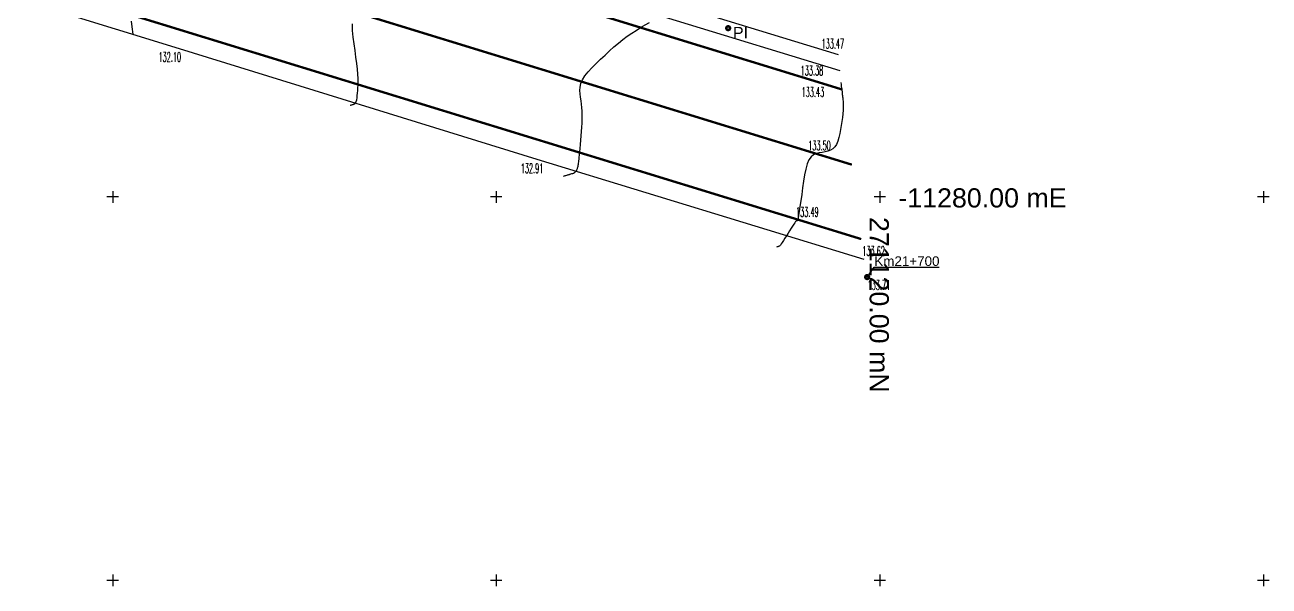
# Model space of a CAD drawing. Header units: metres. Extents: x -11440 to -11260, y 271097 to 271240.
# Drawn here: x -11324.6 to -11259.7, y 271099.7 to 271129 of the extents above; entities that cross this region are included whole.
import ezdxf
from ezdxf.enums import TextEntityAlignment as Align

# ---------------------------------------------------------------- set-up
doc = ezdxf.new("R2010")
doc.units = ezdxf.units.M
doc.header["$LTSCALE"] = 0.04
doc.linetypes.add('HIDDEN', pattern=[9.525, 6.35, -3.175])
for name, color, linetype in [('A-cotas', 223, 'Continuous'), ('CV', 40, 'Continuous'), ('CVD', 9, 'Continuous'), ('I-poste_ilumi', 4, 'Continuous'), ('leg-txtcinza', 250, 'Continuous'), ('P-Diversos', 67, 'Continuous'), ('P-Estrada', 251, 'Continuous'), ('P-Passadiço', 1, 'Continuous'), ('P-Texto', 148, 'Continuous'), ('pla-rede_geodesica', 4, 'Continuous'), ('T-SinHorizontal', 254, 'Continuous')]:
    doc.layers.add(name, color=color, linetype=linetype)
doc.styles.add('ARIAL', font='arial.ttf')
doc.styles.add('COTAS', font='romans.shx', dxfattribs={"width": 0.6, "height": 0.6})

msp = doc.modelspace()

# ---------------------------------------------------------------- linework, layer by layer
at = {"layer": 'CV', "linetype": 'Continuous'}
for points in [[(-11318.93, 271128.481, 132), (-11318.984, 271128.88, 132), (-11319.022, 271129.161, 132)], [(-11296.498, 271121.083, 133), (-11296.447, 271121.098, 133), (-11296.412, 271121.109, 133), (-11296.368, 271121.122, 133), (-11296.323, 271121.135, 133), (-11296.28, 271121.148, 133), (-11296.244, 271121.159, 133), (-11296.244, 271121.159, 133), (-11296.218, 271121.166, 133), (-11296.2, 271121.172, 133), (-11296.185, 271121.176, 133), (-11296.167, 271121.181, 133), (-11296.142, 271121.189, 133), (-11296.142, 271121.189, 133), (-11296.106, 271121.2, 133), (-11296.062, 271121.214, 133), (-11296.015, 271121.23, 133), (-11295.968, 271121.248, 133), (-11295.927, 271121.268, 133), (-11295.927, 271121.268, 133), (-11295.894, 271121.288, 133), (-11295.868, 271121.309, 133), (-11295.849, 271121.331, 133), (-11295.833, 271121.353, 133), (-11295.819, 271121.375, 133), (-11295.819, 271121.375, 133), (-11295.805, 271121.397, 133), (-11295.792, 271121.421, 133), (-11295.779, 271121.447, 133), (-11295.767, 271121.478, 133), (-11295.755, 271121.514, 133), (-11295.755, 271121.514, 133), (-11295.744, 271121.556, 133), (-11295.735, 271121.604, 133), (-11295.726, 271121.656, 133), (-11295.717, 271121.711, 133), (-11295.708, 271121.767, 133), (-11295.708, 271121.767, 133), (-11295.7, 271121.824, 133), (-11295.691, 271121.889, 133), (-11295.681, 271121.967, 133), (-11295.67, 271122.065, 133), (-11295.658, 271122.191, 133), (-11295.658, 271122.191, 133), (-11295.643, 271122.348, 133), (-11295.627, 271122.533, 133), (-11295.609, 271122.738, 133), (-11295.591, 271122.957, 133), (-11295.572, 271123.183, 133), (-11295.572, 271123.183, 133), (-11295.553, 271123.41, 133), (-11295.536, 271123.634, 133), (-11295.523, 271123.855, 133), (-11295.515, 271124.069, 133), (-11295.513, 271124.275, 133), (-11295.513, 271124.275, 133), (-11295.52, 271124.471, 133), (-11295.534, 271124.66, 133), (-11295.552, 271124.842, 133), (-11295.575, 271125.02, 133), (-11295.599, 271125.196, 133), (-11295.599, 271125.196, 133), (-11295.621, 271125.372, 133), (-11295.633, 271125.55, 133), (-11295.625, 271125.732, 133), (-11295.586, 271125.918, 133), (-11295.506, 271126.112, 133), (-11295.506, 271126.112, 133), (-11295.379, 271126.315, 133), (-11295.21, 271126.524, 133), (-11295.01, 271126.739, 133), (-11294.79, 271126.958, 133), (-11294.56, 271127.178, 133), (-11294.56, 271127.178, 133), (-11294.328, 271127.398, 133), (-11294.096, 271127.615, 133), (-11293.864, 271127.825, 133), (-11293.632, 271128.025, 133), (-11293.401, 271128.212, 133), (-11293.401, 271128.212, 133), (-11293.169, 271128.383, 133), (-11292.937, 271128.541, 133), (-11292.706, 271128.689, 133), (-11292.474, 271128.83, 133), (-11292.242, 271128.968, 133), (-11292.242, 271128.968, 133), (-11292.015, 271129.106, 133)], [(-11282.031, 271125.975, 133.5), (-11282.017, 271125.859, 133.5), (-11282.007, 271125.777, 133.5), (-11281.995, 271125.679, 133.5), (-11281.983, 271125.576, 133.5), (-11281.971, 271125.477, 133.5), (-11281.961, 271125.396, 133.5), (-11281.961, 271125.396, 133.5), (-11281.954, 271125.338, 133.5), (-11281.949, 271125.298, 133.5), (-11281.945, 271125.263, 133.5), (-11281.94, 271125.222, 133.5), (-11281.933, 271125.164, 133.5), (-11281.933, 271125.164, 133.5), (-11281.923, 271125.081, 133.5), (-11281.913, 271124.973, 133.5), (-11281.905, 271124.843, 133.5), (-11281.903, 271124.692, 133.5), (-11281.908, 271124.523, 133.5), (-11281.908, 271124.523, 133.5), (-11281.924, 271124.34, 133.5), (-11281.948, 271124.145, 133.5), (-11281.979, 271123.941, 133.5), (-11282.014, 271123.731, 133.5), (-11282.051, 271123.517, 133.5), (-11282.051, 271123.517, 133.5), (-11282.09, 271123.305, 133.5), (-11282.133, 271123.1, 133.5), (-11282.185, 271122.911, 133.5), (-11282.252, 271122.743, 133.5), (-11282.337, 271122.607, 133.5), (-11282.337, 271122.607, 133.5), (-11282.443, 271122.505, 133.5), (-11282.569, 271122.434, 133.5), (-11282.708, 271122.385, 133.5), (-11282.856, 271122.351, 133.5), (-11283.01, 271122.325, 133.5), (-11283.01, 271122.325, 133.5), (-11283.163, 271122.298, 133.5), (-11283.312, 271122.258, 133.5), (-11283.452, 271122.193, 133.5), (-11283.58, 271122.089, 133.5), (-11283.692, 271121.934, 133.5), (-11283.692, 271121.934, 133.5), (-11283.783, 271121.718, 133.5), (-11283.858, 271121.452, 133.5), (-11283.92, 271121.147, 133.5), (-11283.973, 271120.816, 133.5), (-11284.023, 271120.472, 133.5), (-11284.023, 271120.472, 133.5), (-11284.071, 271120.129, 133.5), (-11284.118, 271119.799, 133.5), (-11284.162, 271119.497, 133.5), (-11284.201, 271119.238, 133.5), (-11284.234, 271119.033, 133.5), (-11284.234, 271119.033, 133.5), (-11284.261, 271118.894, 133.5), (-11284.281, 271118.811, 133.5), (-11284.296, 271118.77, 133.5), (-11284.308, 271118.756, 133.5), (-11284.319, 271118.757, 133.5), (-11284.319, 271118.757, 133.5), (-11284.33, 271118.759, 133.5), (-11284.344, 271118.755, 133.5), (-11284.364, 271118.741, 133.5), (-11284.392, 271118.71, 133.5), (-11284.432, 271118.657, 133.5), (-11284.432, 271118.657, 133.5), (-11284.485, 271118.58, 133.5), (-11284.55, 271118.48, 133.5), (-11284.623, 271118.364, 133.5), (-11284.701, 271118.237, 133.5), (-11284.783, 271118.105, 133.5), (-11284.783, 271118.105, 133.5), (-11284.865, 271117.973, 133.5), (-11284.944, 271117.846, 133.5), (-11285.018, 271117.729, 133.5), (-11285.084, 271117.627, 133.5), (-11285.141, 271117.546, 133.5), (-11285.141, 271117.546, 133.5), (-11285.185, 271117.489, 133.5), (-11285.219, 271117.452, 133.5), (-11285.245, 271117.43, 133.5), (-11285.266, 271117.419, 133.5), (-11285.285, 271117.413, 133.5), (-11285.285, 271117.413, 133.5), (-11285.303, 271117.407, 133.5), (-11285.32, 271117.402, 133.5), (-11285.336, 271117.397, 133.5), (-11285.35, 271117.393, 133.5), (-11285.361, 271117.39, 133.5), (-11285.361, 271117.39, 133.5), (-11285.368, 271117.388, 133.5), (-11285.373, 271117.387, 133.5), (-11285.375, 271117.386, 133.5)]]:
    msp.add_polyline3d(points, dxfattribs=at)
at = {"layer": 'CVD', "linetype": 'Continuous'}
msp.add_polyline3d([(-11307.621, 271124.781, 132.5), (-11307.592, 271124.789, 132.5), (-11307.572, 271124.795, 132.5), (-11307.548, 271124.802, 132.5), (-11307.522, 271124.81, 132.5), (-11307.498, 271124.817, 132.5), (-11307.478, 271124.823, 132.5), (-11307.478, 271124.823, 132.5), (-11307.464, 271124.827, 132.5), (-11307.454, 271124.83, 132.5), (-11307.445, 271124.833, 132.5), (-11307.435, 271124.836, 132.5), (-11307.421, 271124.84, 132.5), (-11307.421, 271124.84, 132.5), (-11307.401, 271124.847, 132.5), (-11307.376, 271124.86, 132.5), (-11307.349, 271124.885, 132.5), (-11307.322, 271124.925, 132.5), (-11307.297, 271124.985, 132.5), (-11307.297, 271124.985, 132.5), (-11307.277, 271125.069, 132.5), (-11307.26, 271125.172, 132.5), (-11307.246, 271125.29, 132.5), (-11307.233, 271125.418, 132.5), (-11307.222, 271125.551, 132.5), (-11307.222, 271125.551, 132.5), (-11307.211, 271125.687, 132.5), (-11307.203, 271125.831, 132.5), (-11307.199, 271125.992, 132.5), (-11307.203, 271126.18, 132.5), (-11307.216, 271126.403, 132.5), (-11307.216, 271126.403, 132.5), (-11307.241, 271126.667, 132.5), (-11307.275, 271126.966, 132.5), (-11307.316, 271127.292, 132.5), (-11307.362, 271127.635, 132.5), (-11307.41, 271127.986, 132.5), (-11307.41, 271127.986, 132.5), (-11307.457, 271128.339, 132.5), (-11307.491, 271128.687, 132.5), (-11307.501, 271129.027, 132.5)], dxfattribs=at)
at = {"layer": 'I-poste_ilumi', "const_width": 0.188}
msp.add_lwpolyline([(-11287.975, 271128.803, 1), (-11287.839, 271128.803, 1)], format="xyb", close=True, dxfattribs=at)
at = {"layer": 'P-Diversos'}
msp.add_lwpolyline([(-11280.66, 271115.818), (-11280.286, 271116.343), (-11276.896, 271116.343)], dxfattribs=at)
at = {"layer": 'P-Diversos', "const_width": 0.188}
msp.add_lwpolyline([(-11280.728, 271115.818, 1), (-11280.592, 271115.818, 1)], format="xyb", close=True, dxfattribs=at)
at = {"layer": 'P-Estrada'}
for points in [[(-11282.072, 271126.574), (-11299.136, 271131.814), (-11318.808, 271137.925), (-11337.896, 271143.799), (-11353.676, 271148.593), (-11372.171, 271154.31), (-11385.467, 271158.406), (-11401.334, 271163.369), (-11411.974, 271167.067)], [(-11414.804, 271157.993), (-11404.001, 271154.596), (-11390.192, 271150.355), (-11376.535, 271146.1), (-11365.204, 271142.694), (-11339.903, 271134.932), (-11316.541, 271127.746), (-11297.876, 271121.976), (-11280.836, 271116.754)]]:
    msp.add_lwpolyline(points, dxfattribs=at)
at = {"layer": 'P-Passadiço'}
msp.add_lwpolyline([(-11411.869, 271167.412), (-11401.883, 271164.301), (-11389.185, 271160.363), (-11374.768, 271155.9), (-11360.496, 271151.471), (-11344.72, 271146.684), (-11330.272, 271142.229), (-11315.85, 271137.794), (-11304.586, 271134.325), (-11293.158, 271130.794), (-11282.179, 271127.426)], dxfattribs=at)
at = {"layer": 'pla-rede_geodesica'}
for points in [[(-11320, 271120.3), (-11320, 271119.7)], [(-11300, 271120.3), (-11300, 271119.7)], [(-11280, 271120.3), (-11280, 271119.7)], [(-11260, 271120.3), (-11260, 271119.7)], [(-11319.7, 271120), (-11320.3, 271120)], [(-11299.7, 271120), (-11300.3, 271120)], [(-11279.7, 271120), (-11280.3, 271120)], [(-11259.7, 271120), (-11260.3, 271120)], [(-11319.7, 271100), (-11320.3, 271100)], [(-11320, 271100.3), (-11320, 271099.7)], [(-11299.7, 271100), (-11300.3, 271100)], [(-11300, 271100.3), (-11300, 271099.7)], [(-11279.7, 271100), (-11280.3, 271100)], [(-11280, 271100.3), (-11280, 271099.7)], [(-11259.7, 271100), (-11260.3, 271100)], [(-11260, 271100.3), (-11260, 271099.7)]]:
    msp.add_lwpolyline(points, dxfattribs=at)
at = {"layer": 'T-SinHorizontal', "const_width": 0.12}
for points in [[(-11412.658, 271165.76), (-11281.949, 271125.599)], [(-11414.763, 271158.91), (-11280.968, 271117.802)]]:
    msp.add_lwpolyline(points, dxfattribs=at)
at = {"layer": 'T-SinHorizontal', "linetype": 'HIDDEN', "ltscale": 11, "const_width": 0.12}
msp.add_lwpolyline([(-11345.841, 271141.464), (-11281.456, 271121.682)], dxfattribs=at)

# ---------------------------------------------------------------- texts
at = {"layer": 'A-cotas', "style": 'COTAS', "width": 0.5}
for s, p in [(' 133.47', (-11283.209, 271127.742)), (' 132.10', (-11317.783, 271127.05)), (' 133.38', (-11284.298, 271126.338)), (' 133.43', (-11284.25, 271125.221)), (' 133.50', (-11283.905, 271122.434)), (' 132.91', (-11298.893, 271121.242)), (' 133.49', (-11284.539, 271118.97)), (' 133.62', (-11281.086, 271116.93)), (' 133.71', (-11280.808, 271115.152))]:
    msp.add_text(s, height=0.5, dxfattribs=at).set_placement(p)
at = {"layer": 'leg-txtcinza', "style": 'ARIAL'}
msp.add_text('PI', height=0.6, dxfattribs=at).set_placement((-11287.66, 271128.268))
at = {"layer": 'P-Texto', "style": 'ARIAL'}
msp.add_text('Km21+700', height=0.5, dxfattribs=at).set_placement((-11280.285, 271116.401))
at = {"layer": 'pla-rede_geodesica', "style": 'ARIAL'}
msp.add_text('-11280.00 mE', height=1, dxfattribs=at).set_placement((-11279.034, 271119.95), align=Align.MIDDLE_LEFT)
msp.add_text('271120.00 mN', height=1, rotation=270, dxfattribs=at).set_placement((-11280.029, 271109.791), align=Align.MIDDLE_RIGHT)

doc.saveas('drawing.dxf')
